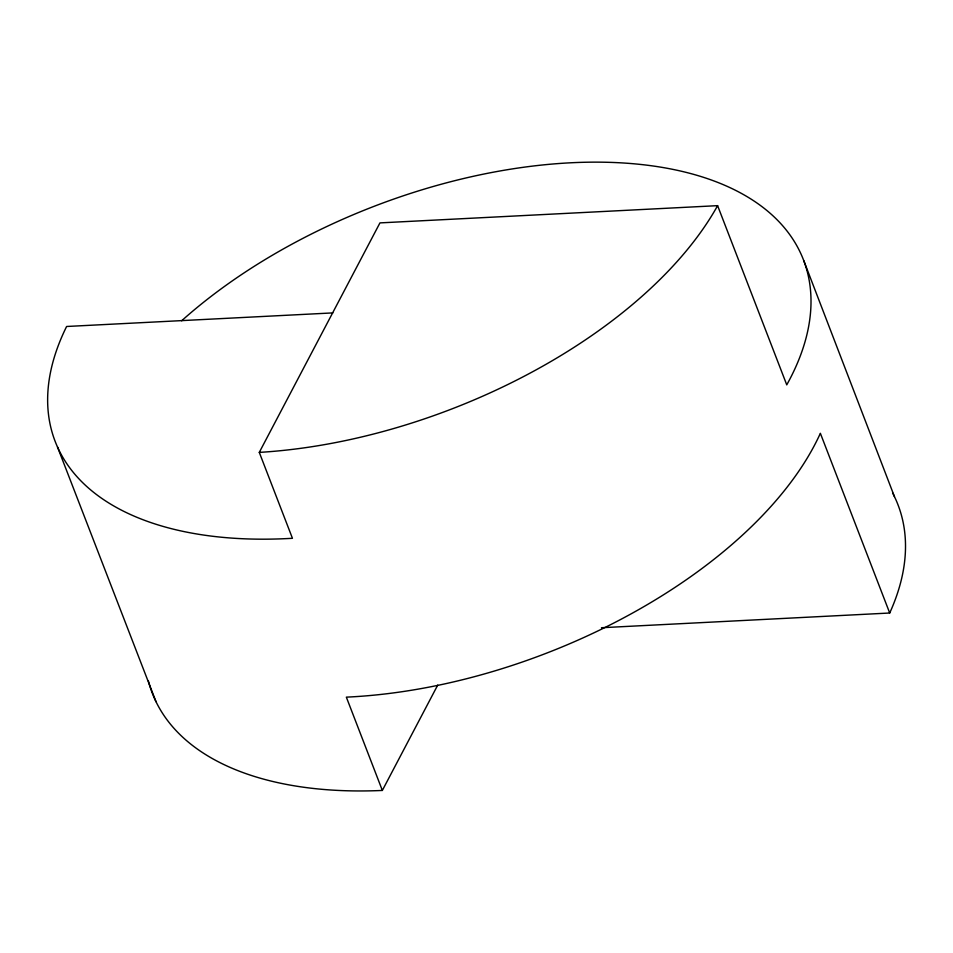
<?xml version="1.0" encoding="UTF-8"?>
<svg xmlns="http://www.w3.org/2000/svg" width="953" height="953" viewBox="0 0 953 953"><rect width="100%" height="100%" fill="white"/><g stroke="black" fill="none" stroke-linecap="round" stroke-linejoin="round"><path stroke-width="1.43" d="M332.8 312.906L66.615 326.486A381.76 204.561 -21.1 0 0 292.44 538.29L259.287 452.389L379.949 222.895L717.609 205.657L786.761 384.869L789.477 379.842A381.76 204.561 -21.1 0 0 637.057 164.083A381.76 204.561 -21.1 0 0 181.642 320.78M148.418 681.061A381.76 204.561 -21.1 0 0 382.344 790.442L437.725 685.1M601.474 627.729L889.709 613.017A381.76 204.561 -21.1 0 0 892.568 492.892M57.502 447.028L156.006 701.694M803.808 260.729L894.45 496.608M889.709 613.017L820.366 433.305A381.76 204.561 -21.1 0 1 346.344 697.143L382.344 790.442M717.609 205.657A381.76 204.561 -21.1 0 1 259.287 452.389"/></g></svg>
